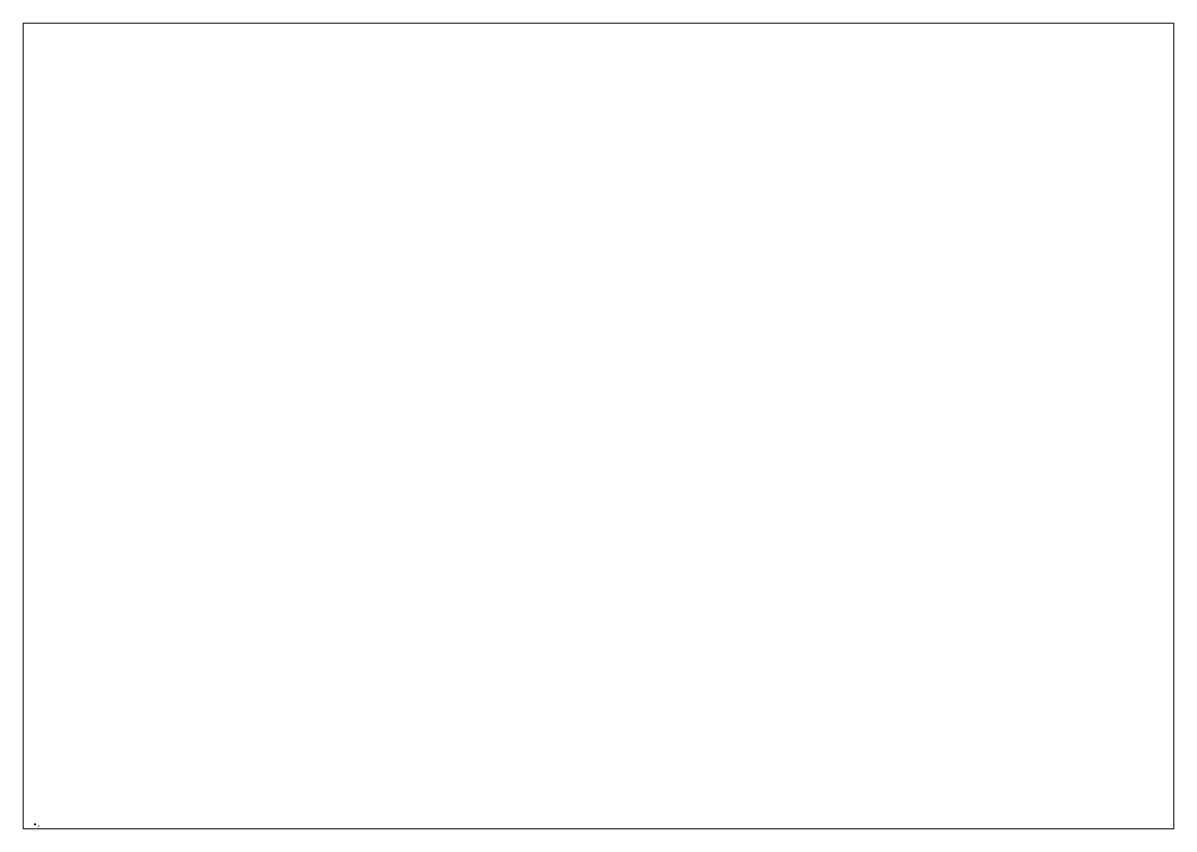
# Paper-space layout 'Présentation1' of a CAD drawing. Header units: metres. Extents: x 29 to 262, y 20 to 183.
# The model-space entities are those that its viewports show. They can reach past a viewport. Long polylines and large blocks are cut down to what shows.
import ezdxf

# ---------------------------------------------------------------- set-up
doc = ezdxf.new("R2010")
doc.units = ezdxf.units.M
doc.header["$LTSCALE"] = 2
doc.linetypes.add('Socle_Continu', pattern=[2.5, 2.5, 0])
doc.layers.get('0').update_dxf_attribs({"lineweight": 30})
doc.layers.add('OUVRA_SCS', color=7, linetype='Socle_Continu', lineweight=13)
doc.styles.get("Standard").update_dxf_attribs({"font": 'arial.ttf'})

msp = doc.modelspace()

# ---------------------------------------------------------------- linework, layer by layer
at = {"layer": 'OUVRA_SCS', "linetype": 'Socle_Continu'}
msp.add_lwpolyline([(0, 0), (0.4, 0), (0.4, 0.4), (0, 0.4)], close=True, dxfattribs=at)
msp.add_lwpolyline([(0.1, 0.34), (0.3, 0.34, -1.014152), (0.3, 0.15, -0.955842), (0.1, 0.15, -1.014152)], format="xyb", close=True, dxfattribs=at)
for points in [[(0.01, 0.38), (0.03, 0.38)], [(0.01, 0.02), (0.03, 0.02)], [(0.02, 0.37), (0.02, 0.39)], [(0.02, 0.01), (0.02, 0.03)], [(0.37, 0.38), (0.39, 0.38)], [(0.37, 0.02), (0.39, 0.02)], [(0.38, 0.37), (0.38, 0.39)], [(0.38, 0.01), (0.38, 0.03)]]:
    msp.add_lwpolyline(points, dxfattribs=at)
for centre in [(0.02, 0.38), (0.02, 0.02), (0.38, 0.38), (0.38, 0.02)]:
    msp.add_circle(centre, 0.008, dxfattribs=at)
msp.add_arc((0.2, 0.18), 0.102, 197.1532, 342.8468, dxfattribs=at)

# ---------------------------------------------------------------- texts
at = {"layer": 'OUVRA_SCS', "linetype": 'Socle_Continu', "flags": 9}
for tag, p, s in [('ID', (0.95, -0.07), 'XP_1368'), ('CALQUE', (0.95, -1.03), 'OUVRA_SCS'), ('NATURE', (0.95, -0.39), 'Bollard'), ('FAMILLE', (0.95, -0.71), 'Ouvrage maritime'), ('PCRS', (0.95, -1.35), 'HabillageSymbole')]:
    msp.add_attdef(tag, p, s, height=0.2, dxfattribs=at)

psp = doc.layouts.new('Présentation1')

# ---------------------------------------------------------------- viewports
at = {"layer": '0'}
psp.add_viewport(center=(145.35, 101.77), size=(232.56, 162.8309), view_center_point=(210, 148.5), view_height=299.995, dxfattribs=at)

doc.saveas('drawing.dxf')
